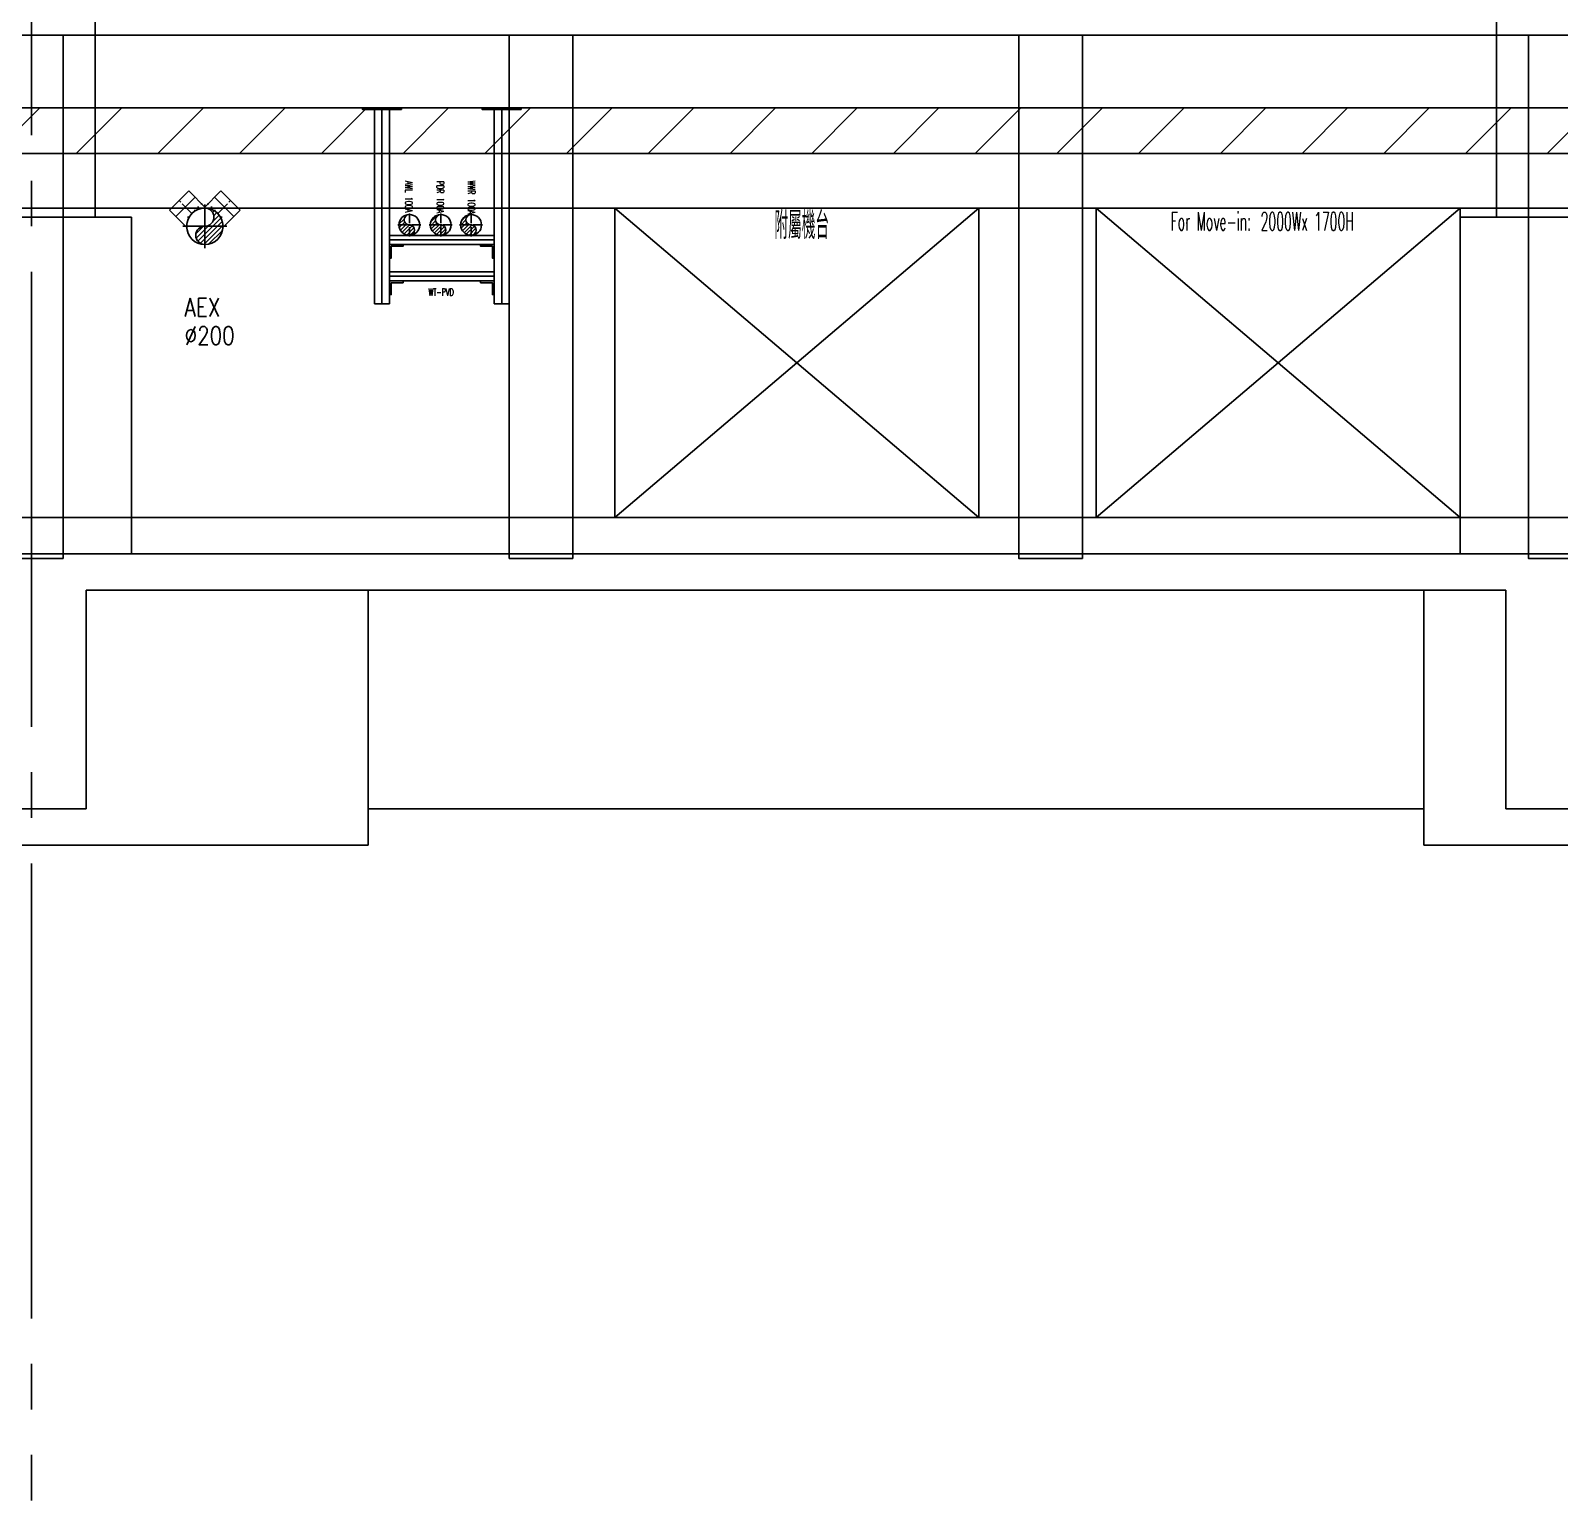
# Model space of a CAD drawing. Extents: x -3080 to 28500, y -1326 to 31609.
# Drawn here: x 17640 to 18480, y 25781 to 26588 of the extents above; entities that cross this region are included whole.
import ezdxf
from ezdxf.enums import TextEntityAlignment as Align
from ezdxf.xclip import XClip

# ---------------------------------------------------------------- set-up
doc = ezdxf.new("R2010")
doc.units = 0
doc.header["$LTSCALE"] = 100
doc.header["$XCLIPFRAME"] = 2
for name, pattern in [('188K-SM-07-F10-MECH-CR PIPE-Y2257103$0$CENTER2', [1.125, 0.75, -0.125, 0.125, -0.125]), ('188K-SM-07-F10-MECH-CR PIPE-Y2257103$0$DOT', [0.25, 0, -0.25]), ('188K-SM-07-F10-MECH-CR PIPE-Y2257103$0$X-S-FAB_SL ALL$0$COL-CEN-LIN', [3.25, 2.5, -0.25, 0.25, -0.25]), ('188K-SM-07-F10-MECH-CR PIPE-Y2257103$0$X-S-FAB_SL ALL$0$HIDDEN', [0.4, 0.3, -0.1])]:
    doc.linetypes.add(name, pattern=pattern)
for name, color, linetype in [('0-xref', 8, 'Continuous'), ('188K-SM-07-F10-MECH-CR PIPE-Y2257103$0$0-CF-AAS-AEX', 10, 'Continuous'), ('188K-SM-07-F10-MECH-CR PIPE-Y2257103$0$0-FIRE', 1, 'Continuous'), ('188K-SM-07-F10-MECH-CR PIPE-Y2257103$0$0-hookupzoom', 4, 'Continuous'), ('188K-SM-07-F10-MECH-CR PIPE-Y2257103$0$0-txt', 3, 'Continuous'), ('188K-SM-07-F10-MECH-CR PIPE-Y2257103$0$0-WWT', 44, 'Continuous'), ('188K-SM-07-F10-MECH-CR PIPE-Y2257103$0$Block Center-Line', 1, '188K-SM-07-F10-MECH-CR PIPE-Y2257103$0$CENTER2'), ('188K-SM-07-F10-MECH-CR PIPE-Y2257103$0$Block Support-Line', 7, '188K-SM-07-F10-MECH-CR PIPE-Y2257103$0$DOT'), ('188K-SM-07-F10-MECH-CR PIPE-Y2257103$0$SH-LINE-130', 2, 'Continuous'), ('188K-SM-07-F10-MECH-CR PIPE-Y2257103$0$X-S-FAB_SL ALL$0$ASP_1', 1, 'Continuous'), ('188K-SM-07-F10-MECH-CR PIPE-Y2257103$0$X-S-FAB_SL ALL$0$ASP_8', 8, 'Continuous'), ('188K-SM-07-F10-MECH-CR PIPE-Y2257103$0$X-S-FAB_SL ALL$0$BEAM-S', 2, 'Continuous'), ('188K-SM-07-F10-MECH-CR PIPE-Y2257103$0$X-S-FAB_SL ALL$0$CCL', 15, '188K-SM-07-F10-MECH-CR PIPE-Y2257103$0$X-S-FAB_SL ALL$0$COL-CEN-LIN'), ('188K-SM-07-F10-MECH-CR PIPE-Y2257103$0$X-S-FAB_SL ALL$0$HID', 5, '188K-SM-07-F10-MECH-CR PIPE-Y2257103$0$X-S-FAB_SL ALL$0$HIDDEN')]:
    doc.layers.add(name, color=color, linetype=linetype)
doc.styles.add('188K-SM-07-F10-MECH-CR PIPE-Y2257103$0$AP6A-SM-08-FNN-300-A(18)-BAY$0$15P6-SM-08-FNN-100-A(D)-UIS-TCM$0$aa-txt', font='simplex.shx', dxfattribs={"width": 0.8, "bigfont": 'CHINA.shx'})
doc.styles.add('188K-SM-07-F10-MECH-CR PIPE-Y2257103$0$T0', font='simplex.shx', dxfattribs={"width": 0.8, "bigfont": 'chineset.shx'})
doc.styles.add('188K-SM-07-F10-MECH-CR PIPE-Y2257103$0$TXT', font='txt.shx', dxfattribs={"width": 0.55, "bigfont": 'chineset.shx'})
doc.styles.add('188K-SM-07-F10-MECH-CR PIPE-Y2257103$0$XCL-SEC 7-HVAC-PIPING-P-T13007$0$LK-TXT2-E', font='romans.shx', dxfattribs={"width": 0.8, "bigfont": 'chineset.shx'})

# ---------------------------------------------------------------- blocks, each defined once
blk = doc.blocks.new('*U1513')
h = blk.add_hatch()
h.set_pattern_fill('ANSI31', color=256, scale=0.5714, style=0)
h.paths.add_polyline_path([(0, 0, 1), (0, 10, 0.414214), (-10, 0, 0.414214), (0, -10, -1)])
blk.add_circle((0, 0), 10)
for centre, start, end in [((0, 5), 270, 90), ((0, -5), 90, 270)]:
    blk.add_arc(centre, 5, start, end)
at = {"layer": '188K-SM-07-F10-MECH-CR PIPE-Y2257103$0$Block Center-Line'}
for p, q in [((0, -12), (0, 12)), ((12, 0), (-12, 0))]:
    blk.add_line(p, q, dxfattribs=at)
blk = doc.blocks.new('*U1512')
for p, q in [((-75, 200), (75, 200)), ((-75, 200), (-75, 66.1)), ((75, 200), (75, 66.1)), ((-75, 150), (75, 150))]:
    blk.add_line(p, q)
blk.add_circle((0, 0), 100)
at = {"layer": '188K-SM-07-F10-MECH-CR PIPE-Y2257103$0$Block Center-Line'}
blk.add_line((0, 100), (0, 200), dxfattribs=at)
at = {"layer": '188K-SM-07-F10-MECH-CR PIPE-Y2257103$0$Block Support-Line'}
blk.add_line((-75, 100), (75, 100), dxfattribs=at)
blk = doc.blocks.new('188K-SM-07-F10-MECH-CR PIPE-Y2257103$0$X-S-FAB_SL ALL$0$A$Ceb448ab1')
at = {"layer": '188K-SM-07-F10-MECH-CR PIPE-Y2257103$0$X-S-FAB_SL ALL$0$CCL'}
blk.add_line((17640, 3600), (17640, 0), dxfattribs=at)
blk = doc.blocks.new('*U1541')
at = {"color": 241}
blk.add_lwpolyline([(17.5, 50), (-17.5, 50), (-17.5, 337.5), (17.5, 337.5)], close=True, dxfattribs=at)
blk = doc.blocks.new('188K-SM-07-F10-MECH-CR PIPE-Y2257103$0$X-S-FAB_SL ALL')
at = {"color": 241}
for p, q in [((-2628.521, -72748.977), (19076.479, -72748.977)), ((-2628.521, -72788.977), (19076.479, -72788.977))]:
    blk.add_line(p, q, dxfattribs=at)
at = {"layer": '188K-SM-07-F10-MECH-CR PIPE-Y2257103$0$X-S-FAB_SL ALL$0$ASP_1'}
for p, q in [((12198.979, -73033.977), (19076.479, -73033.977)), ((13196.479, -73053.977), (13976.479, -73053.977)), ((13196.479, -73173.977), (13196.479, -73053.977)), ((13976.479, -73053.977), (13976.479, -73173.977)), ((13136.479, -73173.977), (13196.479, -73173.977)), ((14036.479, -73173.977), (13976.479, -73173.977))]:
    blk.add_line(p, q, dxfattribs=at)
at = {"layer": '188K-SM-07-F10-MECH-CR PIPE-Y2257103$0$X-S-FAB_SL ALL$0$ASP_8'}
for p, q in [((13201.479, -72848.977), (13201.479, -71981.477)), ((13971.479, -72848.977), (13971.479, -71981.477)), ((13221.479, -72848.977), (13111.479, -72848.977)), ((13221.479, -73033.977), (13221.479, -72848.977)), ((13951.479, -73033.977), (13951.479, -72848.977)), ((14061.479, -72848.977), (13951.479, -72848.977)), ((13351.479, -73193.977), (13351.479, -73053.977)), ((13931.479, -73053.977), (13931.479, -73193.977)), ((13931.479, -73173.977), (13351.479, -73173.977)), ((12981.479, -73193.977), (13351.479, -73193.977)), ((14081.479, -73193.977), (13931.479, -73193.977))]:
    blk.add_line(p, q, dxfattribs=at)
at = {"layer": '188K-SM-07-F10-MECH-CR PIPE-Y2257103$0$X-S-FAB_SL ALL$0$HID'}
blk.add_line((-2628.521, -73013.977), (19076.479, -73013.977), dxfattribs=at)
at = {"layer": '188K-SM-07-F10-MECH-CR PIPE-Y2257103$0$X-S-FAB_SL ALL$0$BEAM-S'}
for p in [(13166.479, -73086.477), (13446.479, -73086.477), (13726.479, -73086.477), (14006.479, -73086.477)]:
    blk.add_blockref('*U1541', p, dxfattribs=at)
at = {"layer": '188K-SM-07-F10-MECH-CR PIPE-Y2257103$0$X-S-FAB_SL ALL$0$CCL'}
blk.add_blockref('188K-SM-07-F10-MECH-CR PIPE-Y2257103$0$X-S-FAB_SL ALL$0$A$Ceb448ab1', (-4473.521, -73553.977), dxfattribs=at)
blk = doc.blocks.new('*U258')
h = blk.add_hatch()
h.set_pattern_fill('ANSI31', color=1, scale=11.43, style=0)
h.set_pattern_definition([(45, (0, 0), (-1.01028, 1.01028), [])])
h.paths.add_polyline_path([(0, 5.72, 0.414214), (-5.72, 0, 0.414214), (0, -5.72, 1), (0, 0, -1)])
at = {"color": 1}
for p, q in [((-1.14, 0), (-6.29, 0)), ((-0.57, 0), (0.57, 0)), ((0, 1.14), (0, 6.29)), ((0, -0.57), (0, 0.57)), ((1.14, 0), (6.29, 0)), ((0, -1.14), (0, -6.29))]:
    blk.add_line(p, q, dxfattribs=at)
blk.add_circle((0, 0), 5.72)
for centre, start, end in [((0, 2.86), 90, 270), ((0, -2.86), 270, 90)]:
    blk.add_arc(centre, 2.86, start, end, dxfattribs=at)
at = {"style": '188K-SM-07-F10-MECH-CR PIPE-Y2257103$0$AP6A-SM-08-FNN-300-A(18)-BAY$0$15P6-SM-08-FNN-100-A(D)-UIS-TCM$0$aa-txt', "width": 0.8, "flags": 1}
blk.add_attdef('高度(cm)', (0.02, 0.14), '', height=0.2, dxfattribs=at)
blk = doc.blocks.new('188K-SM-07-F10-MECH-CR PIPE-Y2257103$0$WT-PVD')
at = {"layer": '188K-SM-07-F10-MECH-CR PIPE-Y2257103$0$SH-LINE-130', "ltscale": 0.1}
for p, q in [((17902.5, -72861.48), (17844.98, -72861.48)), ((17902.5, -72881.48), (17844.98, -72881.48))]:
    blk.add_line(p, q, dxfattribs=at)
for points in [[(17851.6, -72789.78), (17830.1, -72789.78), (17830.1, -72788.98), (17851.6, -72788.98)], [(17836.72, -72896.53), (17836.72, -72789.78), (17840.85, -72789.78), (17840.85, -72896.53)], [(17844.98, -72896.53), (17844.98, -72789.78), (17840.85, -72789.78), (17840.85, -72896.53)], [(17917.38, -72789.78), (17895.88, -72789.78), (17895.88, -72788.98), (17917.38, -72788.98)], [(17902.5, -72896.53), (17902.5, -72789.78), (17906.63, -72789.78), (17906.63, -72896.53)], [(17910.76, -72896.53), (17910.76, -72789.78), (17906.63, -72789.78), (17906.63, -72896.53)], [(17902.5, -72863.98), (17844.98, -72863.98), (17844.98, -72858.98), (17902.5, -72858.98)], [(17844.98, -72863.98), (17852.48, -72863.98), (17852.48, -72864.98), (17845.98, -72864.98), (17845.98, -72871.48), (17844.98, -72871.48)], [(17902.5, -72863.98), (17895, -72863.98), (17895, -72864.98), (17901.5, -72864.98), (17901.5, -72871.48), (17902.5, -72871.48)], [(17902.5, -72883.98), (17844.98, -72883.98), (17844.98, -72878.98), (17902.5, -72878.98)], [(17844.98, -72883.98), (17852.48, -72883.98), (17852.48, -72884.98), (17845.98, -72884.98), (17845.98, -72891.48), (17844.98, -72891.48)], [(17902.5, -72883.98), (17895, -72883.98), (17895, -72884.98), (17901.5, -72884.98), (17901.5, -72891.48), (17902.5, -72891.48)]]:
    blk.add_lwpolyline(points, close=True, dxfattribs=at)
at = {"layer": '188K-SM-07-F10-MECH-CR PIPE-Y2257103$0$0-WWT'}
for p in [(17855.9, -72853.26), (17873.14, -72853.26), (17889.81, -72853.26)]:
    blk.add_blockref('*U258', p, dxfattribs=at)
at = {"layer": '188K-SM-07-F10-MECH-CR PIPE-Y2257103$0$0-txt', "style": '188K-SM-07-F10-MECH-CR PIPE-Y2257103$0$TXT', "width": 0.55}
for s, p in [('PDR 100A', (17870.91, -72829.1)), ('WWR 100A', (17888.05, -72828.95))]:
    blk.add_text(s, height=4, rotation=270, dxfattribs=at).set_placement(p)
blk.add_text('WT-PVD', height=4, dxfattribs=at).set_placement((17866.35, -72892.16))
at = {"layer": '188K-SM-07-F10-MECH-CR PIPE-Y2257103$0$0-txt', "linetype": 'Continuous', "lineweight": 0, "insert": (17857.67, -72829.1), "char_height": 4, "attachment_point": 1, "rotation": 270, "style": '188K-SM-07-F10-MECH-CR PIPE-Y2257103$0$TXT'}
blk.add_mtext('\\A1;AWL 100A', dxfattribs=at)
blk = doc.blocks.new('188K-SM-07-F10-MECH-CR PIPE-Y2257103')
at = {"layer": '188K-SM-07-F10-MECH-CR PIPE-Y2257103$0$0-FIRE'}
h = blk.add_hatch(dxfattribs=at)
h.set_pattern_fill('ANSI31', color=256, scale=10)
h.set_pattern_definition([(45, (0, 99332.263), (-22.45064, 22.45064), [])])
h.paths.add_polyline_path([(23550, 26520.786), (1845, 26520.786), (1845, 26545.786), (23550, 26545.786)])
blk.add_line((23502.5, 26320.786), (1845, 26320.786))
blk.add_lwpolyline([(23550, 26520.786), (1845, 26520.786), (1845, 26545.786), (23550, 26545.786)], close=True, dxfattribs=at)
at = {"layer": '188K-SM-07-F10-MECH-CR PIPE-Y2257103$0$0-hookupzoom'}
blk.add_lwpolyline([(23550, 26490.786), (1845, 26490.786), (1845, 26520.786), (23550, 26520.786)], close=True, dxfattribs=at)
at = {"layer": '188K-SM-07-F10-MECH-CR PIPE-Y2257103$0$0-CF-AAS-AEX', "zscale": 0.1}
for xscale, yscale, rotation in [(-0.1000000000000004, 0.1000000000000004, 44.99999999999984), (0.1, 0.1, 315)]:
    blk.add_blockref('*U1512', (17735.267, 26480.786), dxfattribs=dict(at, xscale=xscale, yscale=yscale, rotation=rotation))
at = {"layer": '188K-SM-07-F10-MECH-CR PIPE-Y2257103$0$0-CF-AAS-AEX', "rotation": 180}
blk.add_blockref('*U1513', (17735.267, 26480.786), dxfattribs=at)
at = {"layer": '188K-SM-07-F10-MECH-CR PIPE-Y2257103$0$0-CF-AAS-AEX', "style": '188K-SM-07-F10-MECH-CR PIPE-Y2257103$0$T0', "width": 0.8}
for s, p in [('AEX', (17724.209, 26436.228)), ('%%C200', (17724.209, 26420.706))]:
    blk.add_text(s, height=10, dxfattribs=at).set_placement(p, align=Align.MIDDLE_LEFT)
ref = blk.add_blockref('188K-SM-07-F10-MECH-CR PIPE-Y2257103$0$X-S-FAB_SL ALL', (4473.521, 99334.763))
XClip(ref).set_block_clipping_path([(-7553.4648570136, -75341.9369645483), (24026.2025623869, -67725.7696244382)])
at = {"layer": '188K-SM-07-F10-MECH-CR PIPE-Y2257103$0$0-hookupzoom'}
for p, q in [((17960.466, 26490.786), (18160.466, 26320.786)), ((17960.466, 26320.786), (18160.466, 26490.786)), ((18225, 26490.786), (18425, 26320.786)), ((18225, 26320.786), (18425, 26490.786))]:
    blk.add_line(p, q, dxfattribs=at)
for points in [[(17960.466, 26320.786), (18160.466, 26320.786), (18160.466, 26490.786), (17960.466, 26490.786)], [(18225, 26320.786), (18425, 26320.786), (18425, 26490.786), (18225, 26490.786)]]:
    blk.add_lwpolyline(points, close=True, dxfattribs=at)
blk.add_blockref('188K-SM-07-F10-MECH-CR PIPE-Y2257103$0$WT-PVD', (-8.26, 99334.763))
at = {"layer": '188K-SM-07-F10-MECH-CR PIPE-Y2257103$0$0-hookupzoom', "style": '188K-SM-07-F10-MECH-CR PIPE-Y2257103$0$XCL-SEC 7-HVAC-PIPING-P-T13007$0$LK-TXT2-E', "width": 0.5}
for s, height, p in [('附屬機台', 15, (18048.228, 26481.297, 0)), ('For Move-in:\u30002000Wx 1700H', 10, (18265.962, 26483.47, 0))]:
    blk.add_text(s, height=height, dxfattribs=at).set_placement(p, align=Align.MIDDLE_LEFT)

msp = doc.modelspace()

# ---------------------------------------------------------------- block references
at = {"layer": '0-xref'}
msp.add_blockref('188K-SM-07-F10-MECH-CR PIPE-Y2257103', (0, 0), dxfattribs=at)

doc.saveas('drawing.dxf')
